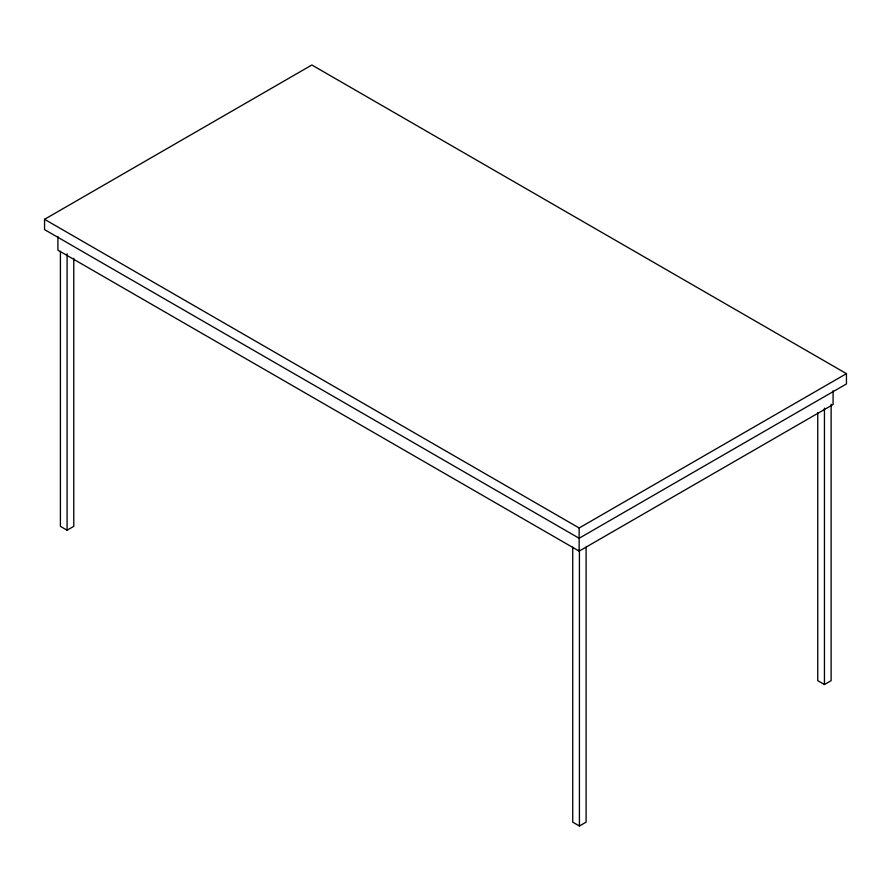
<?xml version="1.0" encoding="UTF-8"?>
<svg xmlns="http://www.w3.org/2000/svg" width="891" height="891" viewBox="0 0 891 891"><rect width="100%" height="100%" fill="white"/><g stroke="black" fill="none" stroke-linecap="round" stroke-linejoin="round"><path stroke-width="1.34" d="M44.55 219.32L311.85 64.998L846.45 373.652L846.45 383.932L579.15 538.264L44.55 229.611L44.55 219.32L579.15 527.973L846.45 373.652M60.41 251.34L60.41 526.358L67.092 530.212L73.775 526.358L73.775 258.29M57.915 236.471L57.915 250.193L579.15 551.117L833.085 404.514L833.085 390.793M572.735 547.13L572.735 822.137L579.417 826.002L586.1 822.137L586.1 547.13M817.76 412.611L817.76 680.679L824.442 684.533L831.125 680.679L831.125 404.28M824.442 408.134L824.442 684.533M579.417 549.602L579.417 826.002M579.15 527.973L579.15 551.117M67.092 253.812L67.092 530.212"/></g></svg>
